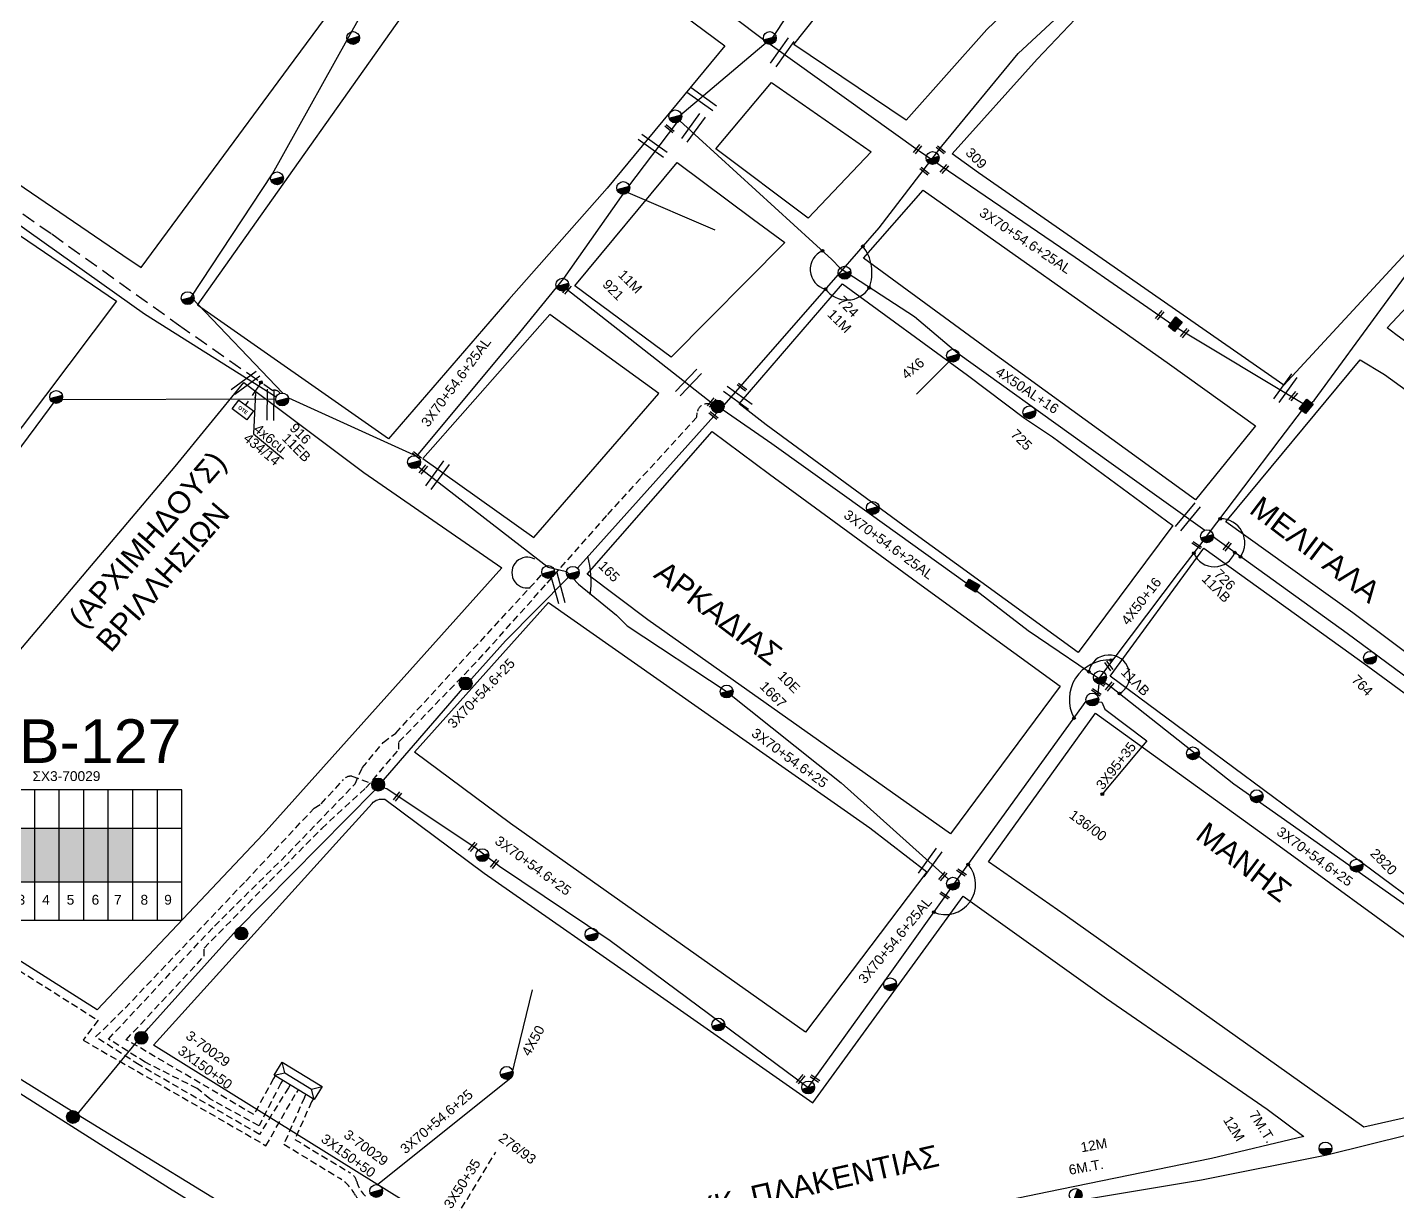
# Model space of a CAD drawing. Header units: millimetres. Extents: x 408 to 3042, y 742 to 1820.
# Drawn here: x 605.7 to 856.9, y 1363.6 to 1577 of the extents above; entities that cross this region are included whole.
import ezdxf
from ezdxf.enums import TextEntityAlignment as Align

# ---------------------------------------------------------------- set-up
doc = ezdxf.new("R2010")
doc.units = ezdxf.units.MM
doc.linetypes.add('DASHED', pattern=[19.05, 12.7, -6.35])
for name, color, linetype in [('Pillar OTE', 7, 'Continuous'), ('Άγνωστα', 7, 'Continuous'), ('Ασφαλειοκιβώτια Χ.Τ 9 αναχωρήσεων', 7, 'Continuous'), ('Επιγραφές - Σχήματα', 7, 'Continuous'), ('Καλώδια ΧΤ   3x150+50CU', 7, 'DASHED'), ('Μηχανική τομή', 7, 'Continuous'), ('Στύλος Ξύλινος', 7, 'Continuous'), ('Στύλος Ξύλινος @ 1', 7, 'Continuous'), ('Στύλος ΦΜ', 7, 'Continuous'), ('Στύλος ΦΜ @ 1', 7, 'Continuous'), ('Συνδέσεις', 7, 'Continuous'), ('Συνεστραμμένα ΧΤ   3x70+54.6+25 AL', 7, 'SYN_LINE'), ('Τομή', 7, 'Continuous'), ('Υποσταθμός πόλεως', 7, 'Continuous'), ('Υπόβαθρο ΔΕΗ', 7, 'Continuous'), ('Υπόγεια καλώδια Παροχών ΧΤ   4x50AL', 7, 'DASHED'), ('Υπόγεια καλώδια Παροχών ΧΤ   4x6', 7, 'DASHED')]:
    doc.layers.add(name, color=color, linetype=linetype)
doc.styles.add('arial', font='arial.ttf')
doc.styles.get("Standard").update_dxf_attribs({"font": 'arial.ttf'})
doc.linetypes.add('SYN_LINE', pattern='A,0.5,-0.0001,["/\\/\\/\\/",Standard,S=0.1,R=0,X=0,Y=-0.05],-0.25', length=0.7501)
doc.dimstyles.new('ISO-25', dxfattribs={"dimtxt": 2.5, "dimasz": 2.5, "dimexe": 1.25, "dimexo": 0.625, "dimtad": 1, "dimtxsty": 'Standard', "dimcen": 2.5, "dimadec": 0, "dimazin": 0, "dimtfac": 1, "dimtmove": 0, "dimatfit": 3, "dimfxl": 1, "dimarcsym": 0})

# ---------------------------------------------------------------- blocks, each defined once
blk = doc.blocks.new('ΜΗΧΑΝΙΚΗ ΤΟΜΗ')
at = {"layer": 'Μηχανική τομή', "ltscale": 40}
for p, q in [((-1.89, 0.78), (1.89, 0.78)), ((1.89, 0), (-1.89, 0))]:
    blk.add_line(p, q, dxfattribs=at)
blk = doc.blocks.new('ΤΟΜΗ')
at = {"layer": 'Τομή', "ltscale": 40}
for p, q in [((-5.68, 0), (5.68, 0)), ((5.68, -2.33), (-5.68, -2.33))]:
    blk.add_line(p, q, dxfattribs=at)
blk = doc.blocks.new('ΥΠΑΡΧΩΝ ΤΣΙΜΕΝΤΕΝΙΟΣ ΣΤΥΛΟΣ')
at = {"layer": 'Στύλος ΦΜ'}
blk.add_hatch(color=7, dxfattribs=at).paths.add_polyline_path([(-1.29, -2.28, 0.574793), (2.62, 0, 0.268822), (1.3, 2.27)])
at = {"layer": 'Στύλος ΦΜ', "color": 7}
blk.add_line((-1.29, -2.28), (1.3, 2.27), dxfattribs=at)
blk.add_circle((0, 0), 2.62, dxfattribs=at)
at = {"layer": 'Στύλος ΦΜ', "flags": 4}
for tag, p in [('ΑΡΙΘΜΟΣ', (-4.68, 8.05)), ('ΤΥΠΟΣ', (-4.91, 3.03))]:
    blk.add_attdef(tag, p, '', height=4, dxfattribs=at)
blk = doc.blocks.new('ΥΠΑΡΧΩΝ ΞΥΛΙΝΟΣ ΣΤΥΛΟΣ')
at = {"layer": 'Στύλος Ξύλινος'}
h = blk.add_hatch(color=7, dxfattribs=at)
h.paths.add_polyline_path([(-2.62, 0, 0.270008), (-1.29, -2.28), (1.3, 2.27, 0.576266)])
h.paths.add_polyline_path([(-1.29, -2.28, 0.574793), (2.62, 0, 0.268822), (1.3, 2.27)])
at = {"layer": 'Στύλος Ξύλινος', "color": 7}
blk.add_line((-1.29, -2.28), (1.3, 2.27), dxfattribs=at)
blk.add_circle((0, 0), 2.62, dxfattribs=at)
at = {"layer": 'Στύλος Ξύλινος', "flags": 4}
for tag, p in [('ΑΡΙΘΜΟΣ', (-4.91, 8.6)), ('ΤΥΠΟΣ', (-4.85, 3.39))]:
    blk.add_attdef(tag, p, '', height=4, dxfattribs=at)
blk = doc.blocks.new('ΥΠΟΣΤΑΘΜΟΣ ΠΟΛΕΩΣ 6 ΑΝΑΧΩΡΗΣΕΩΝ')
at = {"layer": 'Υποσταθμός πόλεως', "linetype": 'Continuous', "ltscale": 40}
for p, q in [((-8.18, -2.82), (-8.18, -4)), ((-5.01, -2.82), (-5.01, -4)), ((-1.74, -2.82), (-1.74, -4)), ((1.65, -2.82), (1.65, -4)), ((5.07, -2.82), (5.07, -4)), ((8.16, -2.82), (8.16, -4))]:
    blk.add_line(p, q, dxfattribs=at)
blk.add_lwpolyline([(-8.57, 2.82), (8.57, 2.82), (8.57, -2.82), (-8.57, -2.82)], close=True, dxfattribs=at)
for points in [[(-5.75, 0), (-8.57, 2.82)], [(5.75, 0), (8.57, 2.82)], [(-8.57, -2.82), (-5.75, 0)], [(-5.75, 0), (5.75, 0)], [(8.57, -2.82), (5.75, 0)]]:
    blk.add_lwpolyline(points, dxfattribs=at)
at = {"layer": 'Υποσταθμός πόλεως', "linetype": 'SYN_LINE', "ltscale": 40, "flags": 1}
for tag, p in [('ΜΕΤΑΣΧΗΜΑΤΙΣΜΟΣ', (9.64, 1.91)), ('ΙΣΧΥΣ', (9.62, -0.89)), ('ΑΡΙΘΜΟΣ', (9.74, -3.61))]:
    blk.add_attdef(tag, p, '', height=1.8, dxfattribs=at)
blk = doc.blocks.new('ΑΣΦΑΛΕΙΟΚΙΒΩΤΙΟ ΥΠΟΣΤΑΘΜΟΥ 9 ΑΝΑΧΩΡΗΣΕΩΝ')
at = {"layer": 'Ασφαλειοκιβώτια Χ.Τ 9 αναχωρήσεων', "ltscale": 40}
for p, q in [((-23.8, 40.36), (24.02, 40.36)), ((-9.72, 40.36), (-9.72, -40.64)), ((9.94, 40.36), (9.94, -40.64)), ((-23.8, 31.36), (24.02, 31.36)), ((-23.8, 22.36), (24.02, 22.36)), ((-23.8, 13.36), (24.02, 13.36)), ((-23.8, 4.36), (24.02, 4.36)), ((-23.8, -4.64), (24.02, -4.64)), ((-23.8, -13.64), (24.02, -13.64)), ((-23.8, -22.64), (24.02, -22.64)), ((-23.8, -31.64), (24.02, -31.64))]:
    blk.add_line(p, q, dxfattribs=at)
at = {"layer": 'Ασφαλειοκιβώτια Χ.Τ 9 αναχωρήσεων'}
blk.add_lwpolyline([(-23.8, -40.64), (24.02, -40.64), (24.02, 40.36), (-23.8, 40.36)], close=True, dxfattribs=at)
for s, p in [('1', (-18.12, 37.3)), ('2', (-18.12, 28.73)), ('3', (-18.12, 19.66)), ('4', (-18.12, 10.64)), ('5', (-18.12, 1.63)), ('6', (-18.12, -7.51)), ('7', (-18.12, -15.75)), ('8', (-18.12, -25.44)), ('9', (-18.12, -34.13))]:
    blk.add_text(s, height=3.6, rotation=270, dxfattribs=at).set_placement(p)
at = {"layer": 'Ασφαλειοκιβώτια Χ.Τ 9 αναχωρήσεων', "ltscale": 40}
for tag, height, p in [('ΟΝΟΜΑ', 5, (-0.16, 44.31)), ('ΚΕΙΜΕΝΟ 1', 2, (17.06, 35.59)), ('ΚΕΙΜΕΝΟ 2', 2, (17.06, 26.88)), ('ΚΕΙΜΕΝΟ 3', 2, (17.06, 17.69)), ('ΚΕΙΜΕΝΟ 4', 2, (17.06, 8.71)), ('ΚΕΙΜΕΝΟ 5', 2, (17.06, -0.13)), ('ΚΕΙΜΕΝΟ 6', 2, (17.06, -9.05)), ('ΚΕΙΜΕΝΟ 7', 2, (17.06, -18.13)), ('ΚΕΙΜΕΝΟ 8', 2, (17.06, -26.85)), ('ΚΕΙΜΕΝΟ 9', 2, (17.06, -35.99)), ('ΣΧ', 2, (-0.1, -42.64))]:
    blk.add_attdef(tag, text='', height=height, dxfattribs=at).set_placement(p, align=Align.MIDDLE_CENTER)
blk = doc.blocks.new('_ΣΥΝΔΕΣΗ')
at = {"layer": 'Συνδέσεις', "linetype": 'SYN_LINE', "ltscale": 40}
blk.add_hatch(color=256, dxfattribs=at).paths.add_polyline_path([(0.5, -0.01, 1), (-0.5, -0.01, 1)])
at = {"layer": 'Συνδέσεις'}
blk.add_circle((0, -0.01), 0.5, dxfattribs=at)
blk = doc.blocks.new('PILLAR ΟΤΕ')
at = {"layer": 'Pillar OTE', "ltscale": 40}
blk.add_lwpolyline([(-3.31, 2.02), (3.39, 2.02), (3.39, -1.99), (-3.31, -1.99)], close=True, dxfattribs=at)
at = {"layer": 'Pillar OTE', "insert": (-1.81, 0.71), "char_height": 1.3575, "width": 109.961, "attachment_point": 1}
blk.add_mtext('{\\fArial|b1|i0|c161|p34;OTE}', dxfattribs=at)
blk = doc.blocks.new('TSONTA XT1')
at = {"ltscale": 40}
h = blk.add_hatch(color=256, dxfattribs=at)
h.dxf.hatch_style = 1
h.paths.add_polyline_path([(595.96, 2487.66), (597.07, 2488.77), (595.96, 2489.87), (594.85, 2488.77)])
blk.add_lwpolyline([(594.85, 2488.77), (595.96, 2489.87), (597.07, 2488.77), (595.96, 2487.66)], close=True, dxfattribs=at)

msp = doc.modelspace()

# ---------------------------------------------------------------- hatches: boundary and pattern name
at = {"layer": 'Άγνωστα'}
h = msp.add_hatch(color=256, dxfattribs=at)
h.dxf.hatch_style = 1
h.paths.add_polyline_path([(814.85, 1522.18), (815.99, 1521.27), (817.39, 1523), (816.23, 1523.92)])
h = msp.add_hatch(color=256, dxfattribs=at)
h.dxf.hatch_style = 1
h.paths.add_polyline_path([(838.86, 1507.11), (840, 1506.21), (841.39, 1507.93), (840.24, 1508.85)])
h = msp.add_hatch(color=256, dxfattribs=at)
h.dxf.hatch_style = 1
h.paths.add_polyline_path([(778.35, 1475.89), (777.6, 1474.63), (779.5, 1473.49), (780.26, 1474.76)])
at = {"layer": 'Ασφαλειοκιβώτια Χ.Τ 9 αναχωρήσεων', "ltscale": 40}
for color, points in [(27, [(606.98, 1430.25), (602.48, 1430.25), (602.48, 1420.42), (606.98, 1420.42)]), (1, [(611.48, 1430.25), (606.98, 1430.25), (606.98, 1420.42), (611.48, 1420.42)]), (133, [(611.48, 1420.42), (615.98, 1420.42), (615.98, 1430.25), (611.48, 1430.25)]), (62, [(620.48, 1430.25), (615.98, 1430.25), (615.98, 1420.42), (620.48, 1420.42)]), (2, [(624.98, 1430.25), (620.48, 1430.25), (620.48, 1420.42), (624.98, 1420.42)])]:
    msp.add_hatch(color=color, dxfattribs=at).paths.add_polyline_path(points)

# ---------------------------------------------------------------- linework, layer by layer
at = {"layer": 'Άγνωστα', "color": 30, "linetype": 'DASHED', "ltscale": 0.2}
msp.add_lwpolyline([(541.4, 1601.77), (538.95, 1599.42), (536.56, 1601.33), (530.02, 1593.22), (534.76, 1590.11), (558.54, 1574.21), (586.08, 1555.91), (610.12, 1539.14), (633.35, 1522.5), (650.65, 1510.43, -0.349874), (652.01, 1509.93)], format="xyb", dxfattribs=at)
at = {"layer": 'Άγνωστα', "color": 62}
msp.add_lwpolyline([(725.27, 1559.84), (753.13, 1534.48), (754.66, 1532.88), (768.3, 1524.01), (776.24, 1517.3), (799.42, 1500.67), (821.56, 1484.86)], dxfattribs=at)
at = {"layer": 'Άγνωστα'}
for points in [[(815.99, 1521.27), (814.85, 1522.18), (816.23, 1523.92), (817.39, 1523), (815.99, 1521.27)], [(840, 1506.21), (838.86, 1507.11), (840.24, 1508.85), (841.39, 1507.93), (840, 1506.21)], [(777.6, 1474.63), (778.35, 1475.89), (780.26, 1474.76), (779.5, 1473.49), (777.6, 1474.63)]]:
    msp.add_lwpolyline(points, dxfattribs=at)
at = {"layer": 'Άγνωστα', "color": 27}
msp.add_lwpolyline([(589.57, 1456.27), (593.41, 1485.25), (610.91, 1508.83), (651.19, 1508.94)], dxfattribs=at)
at = {"layer": 'Άγνωστα', "color": 62, "linetype": 'DASHED', "ltscale": 0.1}
msp.add_lwpolyline([(650.77, 1384.34), (647.17, 1377.75), (623.77, 1391.48), (638.04, 1406.77), (638.04, 1408.24), (659.63, 1430.21), (667.73, 1437.61), (673.78, 1444.69), (673.78, 1446.05), (688.38, 1461.1), (700.95, 1475.16), (712.1, 1487.75), (728.42, 1505.62), (728.47, 1506.37, -0.539479), (731.03, 1507.81, -4.105212)], format="xyb", dxfattribs=at)
at = {"layer": 'Άγνωστα', "color": 1}
msp.add_lwpolyline([(706.5, 1477.87), (732.04, 1506.36)], dxfattribs=at)
at = {"layer": 'Άγνωστα', "color": 154}
for points in [[(801.94, 1454.39), (802.31, 1457.87), (816.73, 1477), (821.21, 1482.81), (822.05, 1483.92)], [(942.67, 1394.07), (929.4, 1405.89), (889.65, 1434.86), (847.66, 1465.94), (823.1, 1483.57)], [(802, 1453.38), (802.68, 1453.32), (803.2, 1452.03), (810.88, 1446.22), (802.73, 1436.49)]]:
    msp.add_lwpolyline(points, dxfattribs=at)
at = {"layer": 'Άγνωστα', "color": 1, "linetype": 'DASHED', "ltscale": 0.1}
msp.add_lwpolyline([(652.12, 1383.52), (648.12, 1375.72), (639.11, 1380.62), (636.8, 1382.54), (627.26, 1387.34), (620.52, 1391.6), (639.95, 1412.31), (653.45, 1425.62), (665.72, 1438.35), (667.06, 1441.29), (670.87, 1445.96), (673.21, 1447.67), (699.88, 1476.6)], dxfattribs=at)
at = {"layer": 'Άγνωστα', "color": 151, "linetype": 'DASHED', "ltscale": 0.1}
msp.add_lwpolyline([(653.52, 1382.67), (648.19, 1374.11), (626.14, 1386.86), (618.16, 1391.98), (623.58, 1397.28), (645.68, 1420.55), (658.24, 1433.92), (659.54, 1434.73), (663.6, 1439.16, -0.231255), (665.16, 1439.77), (670.94, 1437.63)], format="xyb", dxfattribs=at)
at = {"layer": 'Άγνωστα', "color": 27, "linetype": 'DASHED', "ltscale": 0.1}
msp.add_lwpolyline([(571.97, 1430.27), (568.78, 1426.49), (599.26, 1407.24), (618.61, 1395.03), (615.85, 1391.39), (649.39, 1372.05), (654.97, 1381.79)], dxfattribs=at)
at = {"layer": 'Άγνωστα', "color": 133}
for points in [[(678.33, 1337.4), (651.04, 1355.52), (614.14, 1378.13), (590.51, 1392.8), (556.5, 1413.61)], [(614.78, 1377.74), (626.35, 1391.8)]]:
    msp.add_lwpolyline(points, dxfattribs=at)
at = {"layer": 'Άγνωστα', "color": 2, "linetype": 'DASHED', "ltscale": 0.1}
msp.add_lwpolyline([(656.43, 1380.9), (652.68, 1372.33), (662.85, 1366.11, -0.137311), (665.78, 1362.97, 0.173129), (668.78, 1360.17, 0.137798), (672.06, 1359.72, -0.227416), (674.57, 1358.93), (682.74, 1353.85), (683.31, 1354.77), (707.94, 1339.77), (712.9, 1340.87, 0.897074), (712.57, 1343.91, 0.190303), (711.22, 1343.38, -0.310967), (709.98, 1343.19, 0.493124)], format="xyb", dxfattribs=at)
at = {"layer": 'Άγνωστα', "color": 133, "linetype": 'DASHED', "ltscale": 0.1}
msp.add_lwpolyline([(657.75, 1380.1), (654.69, 1373.2), (664.84, 1367.09, -0.192229), (666.04, 1365.51, 0.214045), (669.25, 1361.63, 0.203734), (673.4, 1361.4), (682.29, 1355.71), (691.54, 1370.89)], format="xyb", dxfattribs=at)
at = {"layer": 'Επιγραφές - Σχήματα', "linetype": 'Continuous', "ltscale": 20}
for centre, radius, start, end in [((752.91, 1532.64), 3.72, 113.1876, 255.5196), ((752.67, 1532.05), 7.84, 339.1742, 38.8397), ((755.92, 1531.92), 4.88, 216.2688, 326.8756), ((824.43, 1482.51), 4.45, 325.4881, 91.0443), ((823.26, 1482.23), 4.07, 203.1909, 338.5296), ((803.89, 1453.83), 7.2, 86.3126, 208.3963), ((803.98, 1458.18), 3.8, 300.4763, 168.6391), ((774.01, 1419.93), 5.51, 246.602, 41.6362)]:
    msp.add_arc(centre, radius, start, end, dxfattribs=at)
at = {"layer": 'Επιγραφές - Σχήματα'}
for centre, radius, start, end in [((697.3, 1477.08), 2.82, 60.244, 281.3235), ((691.21, 1475.53), 17.8, 352.0078, 14.8634)]:
    msp.add_arc(centre, radius, start, end, dxfattribs=at)
at = {"layer": 'Καλώδια ΧΤ   3x150+50CU', "color": 85, "linetype": 'Continuous', "ltscale": 0.2}
msp.add_lwpolyline([(584.74, 1654.55), (565.28, 1633.42), (546.48, 1612.86), (536.42, 1602.22), (527.77, 1593.2), (548.62, 1578.95), (584.31, 1554.89), (627.13, 1524.53), (651.28, 1509.28)], dxfattribs=at)
at = {"layer": 'Συνεστραμμένα ΧΤ   3x70+54.6+25 AL', "color": 62, "linetype": 'SYN_LINE', "ltscale": 20}
msp.add_lwpolyline([(733.37, 1507.72), (754.34, 1531.72), (761.8, 1540.25), (773.33, 1555.2), (787.33, 1572.19), (804.02, 1587.7), (828.26, 1611.3), (844.03, 1626.17)], dxfattribs=at)
at = {"layer": 'Συνεστραμμένα ΧΤ   3x70+54.6+25 AL', "color": 6, "ltscale": 20}
msp.add_lwpolyline([(740.64, 1574.73), (707.22, 1599.91), (689.81, 1613.68)], dxfattribs=at)
at = {"layer": 'Συνεστραμμένα ΧΤ   3x70+54.6+25 AL', "color": 6, "linetype": 'SYN_LINE', "ltscale": 20}
msp.add_lwpolyline([(760.17, 1602.24), (742.28, 1575.17), (725.25, 1560.78)], dxfattribs=at)
at = {"layer": 'Συνεστραμμένα ΧΤ   3x70+54.6+25 AL', "color": 30, "linetype": 'SYN_LINE', "ltscale": 20}
msp.add_lwpolyline([(652.51, 1509.98), (635.7, 1527.56), (650.59, 1550.18), (666.65, 1578.97), (676.11, 1599.03)], dxfattribs=at)
at = {"layer": 'Συνεστραμμένα ΧΤ   3x70+54.6+25 AL', "color": 154, "ltscale": 20}
for points in [[(841.59, 1508.62), (867.39, 1543.82), (872.31, 1548.69), (892.44, 1570.88), (897.96, 1576.03)], [(748.81, 1382.72), (762.9, 1402.3), (776.19, 1420.91), (799.77, 1453.51)]]:
    msp.add_lwpolyline(points, dxfattribs=at)
at = {"layer": 'Συνεστραμμένα ΧΤ   3x70+54.6+25 AL', "color": 62, "ltscale": 20}
msp.add_lwpolyline([(839.55, 1507.98), (816.47, 1521.86), (797.79, 1534.84), (768.95, 1554.41), (741.87, 1573.87)], dxfattribs=at)
at = {"layer": 'Συνεστραμμένα ΧΤ   3x70+54.6+25 AL', "color": 173, "linetype": 'SYN_LINE', "ltscale": 20}
for points in [[(653.5, 1509.11), (677.03, 1498.39), (695.95, 1521.1), (703.99, 1530.99), (715.74, 1547.63), (724.71, 1559.53)], [(715.73, 1546.74), (731.68, 1539.91)], [(704.57, 1529.01), (704.57, 1529.01), (731.2, 1508.14)]]:
    msp.add_lwpolyline(points, dxfattribs=at)
at = {"layer": 'Συνεστραμμένα ΧΤ   3x70+54.6+25 AL', "linetype": 'SYN_LINE', "ltscale": 10}
msp.add_lwpolyline([(774.75, 1515.84), (768.67, 1509.76)], dxfattribs=at)
at = {"layer": 'Συνεστραμμένα ΧΤ   3x70+54.6+25 AL', "color": 154, "linetype": 'SYN_LINE', "ltscale": 20}
msp.add_lwpolyline([(822.05, 1483.92), (835.35, 1501.53), (839.42, 1506.91), (841.59, 1508.62)], dxfattribs=at)
at = {"layer": 'Συνεστραμμένα ΧΤ   3x70+54.6+25 AL', "color": 1, "ltscale": 20}
msp.add_lwpolyline([(733.21, 1506.9), (742.17, 1500.74), (759.98, 1487.96), (777.98, 1475.05), (789.13, 1466.44), (804.11, 1456.32), (826.84, 1438.36), (845.84, 1424.97), (860.83, 1414.4), (887.91, 1394.73), (898.77, 1386.19), (901.24, 1384.42)], dxfattribs=at)
at = {"layer": 'Συνεστραμμένα ΧΤ   3x70+54.6+25 AL', "color": 1, "linetype": 'SYN_LINE', "ltscale": 20}
msp.add_lwpolyline([(677.38, 1496.48), (701.12, 1478.05), (701.12, 1478.05), (704.51, 1477.29), (706.67, 1474.95), (713.65, 1469.29), (715.63, 1467.34), (733.75, 1455.37), (754.87, 1438.55), (774.52, 1420.92)], dxfattribs=at)
at = {"layer": 'Συνεστραμμένα ΧΤ   3x70+54.6+25 AL', "color": 133, "linetype": 'SYN_LINE', "ltscale": 20}
for points in [[(626.35, 1391.8), (627.83, 1393.6), (644.01, 1411.54), (669.36, 1437.22), (685.51, 1455.86), (693.31, 1464.58), (704.83, 1476.2)], [(694.36, 1384.55), (698.26, 1400.59)], [(669.86, 1364.91), (694.36, 1384.55)]]:
    msp.add_lwpolyline(points, dxfattribs=at)
at = {"layer": 'Συνεστραμμένα ΧΤ   3x70+54.6+25 AL', "color": 151, "linetype": 'SYN_LINE', "ltscale": 20}
msp.add_lwpolyline([(670.94, 1437.63), (670.97, 1437.61), (671.57, 1437.5), (687.94, 1426.59), (692.22, 1423.27), (712.49, 1409.65), (748.81, 1382.72), (748.81, 1382.72)], dxfattribs=at)
at = {"layer": 'Συνεστραμμένα ΧΤ   3x70+54.6+25 AL', "color": 2, "linetype": 'SYN_LINE', "ltscale": 20}
msp.add_lwpolyline([(680.32, 1336.32), (681.04, 1336.6), (709.62, 1343.04), (741.9, 1349.81), (766.49, 1355.28), (797.47, 1361.89), (820.91, 1365.79), (843.88, 1370.39), (873.95, 1377.84), (902.34, 1384.09), (942.25, 1392.46)], dxfattribs=at)
at = {"layer": 'Υπόβαθρο ΔΕΗ'}
for points in [[(626.53, 1533.02), (638.92, 1549.81), (653.53, 1569.61), (670.38, 1592.43), (682.7, 1611.46), (643.58, 1641.76), (619.1, 1660.01), (608.56, 1668.61), (579.9, 1636.78), (558.29, 1613.38), (537.59, 1593.86), (585.75, 1560.75), (623.15, 1535.27), (626.51, 1532.99)], [(836.64, 1628.85), (803.63, 1597.71), (781.57, 1576.6), (766.78, 1559.99), (746.16, 1573.83), (792.74, 1632.45), (803, 1644.58)], [(803, 1644.58), (846.64, 1624.18), (884.18, 1588.24), (896.61, 1576.94), (836.05, 1511.43), (780.04, 1550.31), (775.18, 1553.8), (790.8, 1571.15), (797.76, 1578.53), (817.88, 1597.61), (839.13, 1617.76), (846.14, 1624.41)], [(692.34, 1604.24), (733.55, 1573.6), (711.94, 1547.52), (693.95, 1527.13), (671.88, 1501.58), (636.82, 1526.06), (681.16, 1588.68), (692.23, 1604.31), (692.34, 1604.24)], [(595.92, 1492.27), (530.63, 1539.95), (503.99, 1559.95), (529.53, 1590.06), (583.64, 1552.82), (621.97, 1526.8), (595.92, 1492.27)], [(731.9, 1554.72), (742.1, 1566.88), (760.37, 1554.17), (748.81, 1542.02), (731.9, 1554.72)], [(706, 1529.65), (724.79, 1552.21), (738.8, 1541.81), (744.51, 1537.58), (723.71, 1516.53), (706, 1529.65)], [(758.93, 1534.71), (769.92, 1547.19), (815.04, 1515.25), (830.81, 1503.97), (819.84, 1490.42), (781.81, 1517.96), (758.93, 1534.71)], [(755.08, 1530), (778.02, 1513.25), (788.46, 1505.36), (793.6, 1501.98), (815.7, 1485.72), (798.33, 1462.42), (767.1, 1485.12), (741.1, 1504.17), (736.14, 1508), (755.08, 1530)], [(678.13, 1497.96), (698.52, 1483.54), (721.45, 1509.9), (701.44, 1524.38), (678.13, 1497.96)], [(618.44, 1396.94), (579.74, 1421.44), (572.51, 1425.61), (596.66, 1453.95), (632.76, 1496.54), (645.32, 1511.91), (667.36, 1495.45), (692.62, 1477.98), (648.9, 1429.16), (618.44, 1396.94)], [(647.08, 1502.48), (652.58, 1497.93)], [(731.23, 1502.93), (741.74, 1495.1), (768.85, 1475.27), (795, 1456.25), (774.9, 1429.18), (719.42, 1468.45), (708.27, 1476.81), (731.23, 1502.93)], [(821.35, 1481.57), (851.4, 1459.91), (877.81, 1440.58), (914.13, 1413.65), (928.2, 1403.86), (938.98, 1395.23), (902.09, 1386.35), (864.93, 1413.1), (821.39, 1445.36), (804.19, 1458.07), (821.35, 1481.57)], [(676.63, 1444.15), (701.17, 1471.6), (732.74, 1449.5), (760.11, 1430.33), (770.57, 1422.24), (748.3, 1392.87), (694.25, 1431.09), (676.63, 1444.15)], [(801.48, 1451.32), (834.5, 1427.51), (880.61, 1393.89), (893.11, 1385.05), (850.67, 1375.46), (795.91, 1414.28), (781.85, 1424.09), (801.48, 1451.32)], [(558.51, 1365.4), (610.25, 1333.66), (621.32, 1326.58), (653.81, 1333.48), (673.1, 1338.53), (631.73, 1364.21), (593.99, 1388.09), (549.47, 1416.09), (522, 1434.17), (516.35, 1437.74), (490.32, 1404.22), (508.97, 1389.86), (502.36, 1380.1), (475.95, 1399.5), (453.59, 1417.66), (453.59, 1417.66)]]:
    msp.add_lwpolyline(points, dxfattribs=at)
for points in [[(854.99, 1521.96), (901.88, 1571.97), (927.94, 1547.34), (946.07, 1530.1), (916.53, 1499.1), (913.05, 1499.34, -0.075903), (882.34, 1506.19, -0.076173), (854.99, 1521.96, -6.840138)], [(850.03, 1516.1), (854.47, 1513.41), (862.4, 1507.67), (867.23, 1504.66, 0.100892), (897.14, 1493.52, 0.071342), (923.18, 1490.42), (976.9, 1442.41), (1011.28, 1411.58), (1011.53, 1409.89), (986.83, 1405.14), (947.95, 1396.91), (892.55, 1436.88), (848.7, 1469.7), (825.39, 1486.39), (850.03, 1516.1)], [(671.18, 1435.54), (689.41, 1422.02), (721.1, 1399.87), (749.65, 1379.91), (777.21, 1417.78), (803.51, 1399.01), (832.94, 1378.73), (839.71, 1373.71), (822.79, 1369.7), (792.6, 1363.55), (759.03, 1356.55), (716.83, 1347.18), (703.2, 1344.16), (628.8, 1390.45), (663.35, 1428.71), (668.84, 1434.77, -0.263527), (671.18, 1435.54, 0.098164)]]:
    msp.add_lwpolyline(points, format="xyb", dxfattribs=at)
at = {"layer": 'Υπόγεια καλώδια Παροχών ΧΤ   4x6', "color": 30, "linetype": 'DASHED', "ltscale": 0.2}
msp.add_lwpolyline([(648.27, 1511.64), (645.6, 1507.72)], dxfattribs=at)

# ---------------------------------------------------------------- block references
at = {"layer": 'Pillar OTE', "xscale": 0.5, "yscale": 0.5, "zscale": 0.5, "rotation": 323.4631182965767}
msp.add_blockref('PILLAR ΟΤΕ', (645.12, 1506.9), dxfattribs=at)
at = {"layer": 'Ασφαλειοκιβώτια Χ.Τ 9 αναχωρήσεων', "xscale": 0.5, "yscale": 0.5, "zscale": 0.5, "rotation": 90}
msp.add_blockref('ΑΣΦΑΛΕΙΟΚΙΒΩΤΙΟ ΥΠΟΣΤΑΘΜΟΥ 9 ΑΝΑΧΩΡΗΣΕΩΝ', (613.67, 1425.28), dxfattribs=at)
at = {"layer": 'Μηχανική τομή'}
for p, xscale, yscale, zscale, rotation in [((723.27, 1558.28), 0.4999999999999998, 0.4999999999999998, 0.4999999999999998, 321.6979791366523), ((769, 1554.56), 0.4999999999999999, 0.4999999999999999, 0.4999999999999999, 50.53033327265273), ((773, 1554.42), 0.4999999999999998, 0.4999999999999998, 0.4999999999999998, 321.6979791366523), ((770.02, 1550.5), 0.4999999999999998, 0.4999999999999998, 0.4999999999999998, 321.6979791366523), ((773.91, 1550.92), 0.4999999999999999, 0.4999999999999999, 0.4999999999999999, 50.53033327265273), ((704.73, 1528.82), 0.4999999999999999, 0.4999999999999999, 0.4999999999999999, 50.53033327265273), ((813.39, 1524.13), 0.4999999999999999, 0.4999999999999999, 0.4999999999999999, 50.53033327265273), ((817.98, 1520.83), 0.4999999999999999, 0.4999999999999999, 0.4999999999999999, 50.53033327265273), ((736.55, 1510.93), 0.4999999999999998, 0.4999999999999998, 0.4999999999999998, 321.6979791366523), ((837.93, 1509.26), 0.4999999999999999, 0.4999999999999999, 0.4999999999999999, 50.53033327265273), ((731.28, 1508.11), 0.4999999999999999, 0.4999999999999999, 0.4999999999999999, 50.53033327265273), ((731.32, 1505.74), 0.4999999999999998, 0.4999999999999998, 0.4999999999999998, 321.6979791366523), ((676.94, 1498.4), 0.4999999999999998, 0.4999999999999998, 0.4999999999999998, 321.6979791366523), ((678.4, 1495.83), 0.4999999999999999, 0.4999999999999999, 0.4999999999999999, 50.53033327265273), ((819.95, 1481.94), 0.4999999999999999, 0.4999999999999999, 0.4999999999999999, 326.225709557726), ((825.78, 1481.75), 0.4999999999999999, 0.4999999999999999, 0.4999999999999999, 50.53033327265273), ((803.77, 1459.85), 0.5, 0.5, 0.5, 305.900082774475), ((802.27, 1456.76), 0.4999999999999999, 0.4999999999999999, 0.4999999999999999, 326.225709557726), ((801.54, 1454.98), 0.4999999999999999, 0.4999999999999999, 0.4999999999999999, 326.225709557726), ((804.23, 1456.06), 0.4999999999999999, 0.4999999999999999, 0.4999999999999999, 50.53033327265273), ((673.66, 1435.94), 0.4999999999999999, 0.4999999999999999, 0.4999999999999999, 50.53033327265273), ((687.46, 1426.69), 0.4999999999999999, 0.4999999999999999, 0.4999999999999999, 50.53033327265273), ((691.44, 1423.58), 0.4999999999999999, 0.4999999999999999, 0.4999999999999999, 50.53033327265273), ((773.64, 1421.29), 0.4999999999999999, 0.4999999999999999, 0.4999999999999999, 50.53033327265273), ((776.82, 1421.95), 0.4999999999999999, 0.4999999999999999, 0.4999999999999999, 326.225709557726), ((773.71, 1417.73), 0.4999999999999999, 0.4999999999999999, 0.4999999999999999, 326.225709557726), ((747.58, 1384.1), 0.4999999999999999, 0.4999999999999999, 0.4999999999999999, 50.53033327265273), ((749.94, 1384.17), 0.4999999999999999, 0.4999999999999999, 0.4999999999999999, 326.225709557726)]:
    msp.add_blockref('ΜΗΧΑΝΙΚΗ ΤΟΜΗ', p, dxfattribs=dict(at, xscale=xscale, yscale=yscale, zscale=zscale, rotation=rotation))
at = {"layer": 'Στύλος Ξύλινος @ 1', "ltscale": 40, "xscale": 0.4499999999998182, "yscale": 0.4499999999998182, "zscale": 0.4499999999998182, "rotation": 328.3663296029525}
for p in [(732.21, 1507.52), (686.01, 1456.76), (669.97, 1438.23), (644.89, 1410.93), (626.53, 1391.82), (614.01, 1377.31)]:
    msp.add_blockref('ΥΠΑΡΧΩΝ ΞΥΛΙΝΟΣ ΣΤΥΛΟΣ', p, dxfattribs=at)
at = {"layer": 'Στύλος ΦΜ @ 1', "ltscale": 40, "xscale": 0.449999999999818, "yscale": 0.449999999999818, "zscale": 0.449999999999818, "rotation": 314.8423271884067}
for p in [(665.37, 1575.05), (741.77, 1575.04), (724.44, 1560.68), (651.42, 1549.34), (714.9, 1547.57), (635.05, 1527.38), (775.37, 1516.84), (610.93, 1509.27), (676.55, 1497.32), (760.67, 1488.92), (701.14, 1477.18), (800.91, 1453.82), (819.36, 1443.96), (831.03, 1436.09), (689.07, 1425.3), (775.35, 1420.08), (709.07, 1410.76), (763.85, 1401.61), (732.33, 1394.25), (693.53, 1385.39), (748.81, 1382.72), (669.61, 1363.75)]:
    msp.add_blockref('ΥΠΑΡΧΩΝ ΤΣΙΜΕΝΤΕΝΙΟΣ ΣΤΥΛΟΣ', p, dxfattribs=at)
at = {"layer": 'Στύλος ΦΜ @ 1', "ltscale": 40}
ref = msp.add_blockref('ΥΠΑΡΧΩΝ ΤΣΙΜΕΝΤΕΝΙΟΣ ΣΤΥΛΟΣ', (771.62, 1553.06), dxfattribs=dict(at, xscale=0.449999999999818, yscale=0.449999999999818, zscale=0.449999999999818, rotation=314.8423271884067))
ref.add_attrib('ΤΥΠΟΣ', '309', (777.52, 1553.87), dxfattribs={"layer": 'Στύλος ΦΜ', "height": 1.8, "rotation": 314.8423, "flags": 4})
ref = msp.add_blockref('ΥΠΑΡΧΩΝ ΤΣΙΜΕΝΤΕΝΙΟΣ ΣΤΥΛΟΣ', (755.48, 1532.03), dxfattribs=dict(at, xscale=0.449999999999818, yscale=0.449999999999818, zscale=0.449999999999818, rotation=314.8423271884067))
ref.add_attrib('ΤΥΠΟΣ', '724', (754.01, 1526.67), dxfattribs={"layer": 'Στύλος ΦΜ', "height": 1.8, "rotation": 314.8423, "flags": 4})
ref.add_attrib('ΑΡΙΘΜΟΣ', '11M', (752.19, 1524.26), dxfattribs={"layer": 'Στύλος ΦΜ', "height": 1.8, "rotation": 314.8423, "flags": 4})
ref = msp.add_blockref('ΥΠΑΡΧΩΝ ΤΣΙΜΕΝΤΕΝΙΟΣ ΣΤΥΛΟΣ', (703.74, 1529.84), dxfattribs=dict(at, xscale=0.449999999999818, yscale=0.449999999999818, zscale=0.449999999999818, rotation=314.8423271884067))
ref.add_attrib('ΤΥΠΟΣ', '11M', (713.83, 1531.51), dxfattribs={"layer": 'Στύλος ΦΜ', "height": 1.8, "rotation": 314.8423, "flags": 4})
ref.add_attrib('ΑΡΙΘΜΟΣ', '921', (710.95, 1529.75), dxfattribs={"layer": 'Στύλος ΦΜ', "height": 1.8, "rotation": 314.8423, "flags": 4})
ref = msp.add_blockref('ΥΠΑΡΧΩΝ ΤΣΙΜΕΝΤΕΝΙΟΣ ΣΤΥΛΟΣ', (652.36, 1508.81), dxfattribs=dict(at, xscale=0.449999999999818, yscale=0.449999999999818, zscale=0.449999999999818, rotation=314.8423271884067))
ref.add_attrib('ΤΥΠΟΣ', '916', (653.6, 1503.41), dxfattribs={"layer": 'Στύλος ΦΜ', "height": 1.8, "rotation": 314.8423, "flags": 4})
ref.add_attrib('ΑΡΙΘΜΟΣ', '11EB', (652.18, 1501.54), dxfattribs={"layer": 'Στύλος ΦΜ', "height": 1.8, "rotation": 314.8423, "flags": 4})
ref = msp.add_blockref('ΥΠΑΡΧΩΝ ΤΣΙΜΕΝΤΕΝΙΟΣ ΣΤΥΛΟΣ', (789.36, 1506.45), dxfattribs=dict(at, xscale=0.449999999999818, yscale=0.449999999999818, zscale=0.449999999999818, rotation=314.8423271884067))
ref.add_attrib('ΤΥΠΟΣ', '725', (785.82, 1502.28), dxfattribs={"layer": 'Στύλος ΦΜ', "height": 1.8, "rotation": 314.8423, "flags": 4})
ref = msp.add_blockref('ΥΠΑΡΧΩΝ ΤΣΙΜΕΝΤΕΝΙΟΣ ΣΤΥΛΟΣ', (821.93, 1483.74), dxfattribs=dict(at, xscale=0.449999999999818, yscale=0.449999999999818, zscale=0.449999999999818, rotation=314.8423271884067))
ref.add_attrib('ΤΥΠΟΣ', '726', (823.08, 1476.66), dxfattribs={"layer": 'Στύλος ΦΜ', "height": 1.8, "rotation": 314.8423, "flags": 4})
ref.add_attrib('ΑΡΙΘΜΟΣ', '11ΛΒ', (820.81, 1475.78), dxfattribs={"layer": 'Στύλος ΦΜ', "height": 1.8, "rotation": 314.8423, "flags": 4})
ref = msp.add_blockref('ΥΠΑΡΧΩΝ ΤΣΙΜΕΝΤΕΝΙΟΣ ΣΤΥΛΟΣ', (705.66, 1477.04), dxfattribs=dict(at, xscale=0.449999999999818, yscale=0.449999999999818, zscale=0.449999999999818, rotation=314.8423271884067))
ref.add_attrib('ΤΥΠΟΣ', '165', (710.2, 1478.16), dxfattribs={"layer": 'Στύλος ΦΜ', "height": 1.8, "rotation": 314.8423, "flags": 4})
ref = msp.add_blockref('ΥΠΑΡΧΩΝ ΤΣΙΜΕΝΤΕΝΙΟΣ ΣΤΥΛΟΣ', (851.83, 1461.45), dxfattribs=dict(at, xscale=0.449999999999818, yscale=0.449999999999818, zscale=0.449999999999818, rotation=314.8423271884067))
ref.add_attrib('ΤΥΠΟΣ', '764', (848.3, 1457.28), dxfattribs={"layer": 'Στύλος ΦΜ', "height": 1.8, "rotation": 314.8423, "flags": 4})
ref = msp.add_blockref('ΥΠΑΡΧΩΝ ΤΣΙΜΕΝΤΕΝΙΟΣ ΣΤΥΛΟΣ', (733.87, 1455.28), dxfattribs=dict(at, xscale=0.449999999999818, yscale=0.449999999999818, zscale=0.449999999999818, rotation=314.8423271884067))
ref.add_attrib('ΤΥΠΟΣ', '1667', (739.77, 1456.08), dxfattribs={"layer": 'Στύλος ΦΜ', "height": 1.8, "rotation": 314.8423, "flags": 4})
ref.add_attrib('ΑΡΙΘΜΟΣ', '10Ε', (743.08, 1457.98), dxfattribs={"layer": 'Στύλος ΦΜ', "height": 1.8, "rotation": 314.8423, "flags": 4})
ref = msp.add_blockref('ΥΠΑΡΧΩΝ ΤΣΙΜΕΝΤΕΝΙΟΣ ΣΤΥΛΟΣ', (802.3, 1457.87), dxfattribs=dict(at, xscale=0.449999999999818, yscale=0.449999999999818, zscale=0.449999999999818, rotation=314.8423271884067))
ref.add_attrib('ΤΥΠΟΣ', '11ΛΒ', (806, 1458.67), dxfattribs={"layer": 'Στύλος ΦΜ', "height": 1.8, "rotation": 314.8423, "flags": 4})
ref = msp.add_blockref('ΥΠΑΡΧΩΝ ΤΣΙΜΕΝΤΕΝΙΟΣ ΣΤΥΛΟΣ', (849.35, 1423.36), dxfattribs=dict(at, xscale=0.449999999999818, yscale=0.449999999999818, zscale=0.449999999999818, rotation=314.8423271884067))
ref.add_attrib('ΤΥΠΟΣ', '2820', (851.72, 1425.44), dxfattribs={"layer": 'Στύλος ΦΜ', "height": 1.8, "rotation": 314.8423, "flags": 4})
ref = msp.add_blockref('ΥΠΑΡΧΩΝ ΤΣΙΜΕΝΤΕΝΙΟΣ ΣΤΥΛΟΣ', (843.65, 1371.54), dxfattribs=dict(at, xscale=0.4499999999998179, yscale=0.4499999999998179, zscale=0.4499999999998179, rotation=302.315175777691))
ref.add_attrib('ΤΥΠΟΣ', '12M', (824.82, 1376.77), dxfattribs={"layer": 'Στύλος ΦΜ', "height": 1.8, "rotation": 302.3152, "flags": 4})
ref.add_attrib('ΑΡΙΘΜΟΣ', '7M.T.', (829.57, 1377.77), dxfattribs={"layer": 'Στύλος ΦΜ', "height": 1.8, "rotation": 302.3152, "flags": 4})
ref = msp.add_blockref('ΥΠΑΡΧΩΝ ΤΣΙΜΕΝΤΕΝΙΟΣ ΣΤΥΛΟΣ', (797.86, 1363), dxfattribs=dict(at, xscale=0.449999999999818, yscale=0.449999999999818, zscale=0.449999999999818, rotation=10.16960803652356))
ref.add_attrib('ΤΥΠΟΣ', '12M', (798.94, 1370.83), dxfattribs={"layer": 'Στύλος ΦΜ', "height": 1.8, "rotation": 10.1696, "flags": 4})
ref.add_attrib('ΑΡΙΘΜΟΣ', '6M.T.', (796.76, 1366.7), dxfattribs={"layer": 'Στύλος ΦΜ', "height": 1.8, "rotation": 10.1696, "flags": 4})
at = {"layer": 'Συνδέσεις', "xscale": 0.5, "yscale": 0.5, "zscale": 0.25}
for p in [(751.45, 1536.06), (758.85, 1536.88), (751.99, 1529.05), (760, 1529.27), (824.35, 1486.96), (819.53, 1480.63), (827.05, 1480.74), (828.1, 1479.99), (804.36, 1461.02), (800.26, 1458.93), (805.9, 1454.91), (797.55, 1450.44), (802.74, 1436.5), (778.13, 1423.6), (771.86, 1414.86)]:
    msp.add_blockref('_ΣΥΝΔΕΣΗ', p, dxfattribs=at)
at = {"layer": 'Συνδέσεις', "xscale": 0.3075184835441074, "yscale": 0.3075184835441074, "zscale": 0.3075184835441074, "rotation": 325.0897491916606}
msp.add_blockref('TSONTA XT1', (60.18, 989.18), dxfattribs=at)
at = {"layer": 'Τομή'}
for p, xscale, yscale, zscale, rotation in [((744.51, 1572.07), 0.4999999999999998, 0.4999999999999998, 0.4999999999999998, 234.3673108908051), ((729.67, 1564.3), 0.4999999999999999, 0.4999999999999999, 0.4999999999999999, 324.4104177119181), ((728.24, 1558.24), 0.4999999999999998, 0.4999999999999998, 0.4999999999999998, 234.3673108908051), ((720.63, 1555.76), 0.4999999999999999, 0.4999999999999999, 0.4999999999999999, 324.4104177119181), ((646, 1511.4), 0.4999999999999997, 0.4999999999999997, 0.4999999999999997, 216.2036627069162), ((727.28, 1511.5), 0.4999999999999998, 0.4999999999999998, 0.4999999999999998, 226.2852561983966), ((836.76, 1510.53), 0.4999999999999998, 0.4999999999999998, 0.4999999999999998, 234.3673108908051), ((650.8, 1507.82), 0.4999999999999998, 0.4999999999999998, 0.4999999999999998, 269.7528383115169), ((736.25, 1509.57), 0.4999999999999999, 0.4999999999999999, 0.4999999999999999, 324.4104177119181), ((681.3, 1494.59), 0.4999999999999998, 0.4999999999999998, 0.4999999999999998, 234.3673108908051), ((818.88, 1486.94), 0.4999999999999998, 0.4999999999999998, 0.4999999999999998, 230.350303514405), ((703.45, 1474.37), 0.4999999999999997, 0.4999999999999997, 0.4999999999999997, 285.1564499605495), ((771.65, 1423.61), 0.4999999999999998, 0.4999999999999998, 0.4999999999999998, 234.3673108908051)]:
    msp.add_blockref('ΤΟΜΗ', p, dxfattribs=dict(at, xscale=xscale, yscale=yscale, zscale=zscale, rotation=rotation))
at = {"layer": 'Υποσταθμός πόλεως', "xscale": 0.5, "yscale": 0.5, "zscale": 0.5, "rotation": 328.6925177498986}
msp.add_blockref('ΥΠΟΣΤΑΘΜΟΣ ΠΟΛΕΩΣ 6 ΑΝΑΧΩΡΗΣΕΩΝ', (655.3, 1383.93), dxfattribs=at)

# ---------------------------------------------------------------- texts
at = {"ltscale": 40, "char_height": 4, "width": 94.4586, "attachment_point": 1, "style": 'arial'}
for s, insert, rotation in [('(APXIMHΔOYΣ)\\PΒΡΙΛΛΗΣΙΩΝ', (612.87, 1469.22), 49.0707), ('MEΛIΓAΛA', (831.88, 1491.36), 322.778), ('APKAΔIAΣ', (722.69, 1479.56), 322.6434), ('MANHΣ', (822, 1431.64), 322.8153), ('ΔΟΥΚ. ΠΛΑΚΕΝΤΙΑΣ', (719.75, 1360.45), 12.7082)]:
    msp.add_mtext(s, dxfattribs=dict(at, insert=insert, rotation=rotation))
at = {"ltscale": 40, "insert": (595.18, 1450.19), "char_height": 8, "width": 46.4484, "attachment_point": 1, "style": 'arial'}
msp.add_mtext('ΦB-127', dxfattribs=at)
at = {"layer": 'Άγνωστα', "ltscale": 40, "char_height": 1.8, "width": 34.5395, "attachment_point": 1, "style": 'arial'}
for s, insert, rotation in [('\\pt19.8;4X50AL+16', (784, 1514.91), 326.2338), ('\\pt19.8;4X50+16', (806.04, 1468.4), 52.1083), ('\\pt19.8;3X70+54.6+25', (682.5, 1449.63), 46.2603), ('\\pt19.8;3X70+54.6+25', (739.31, 1448.72), 323.7615), ('\\pt19.8;3X95+35', (801.42, 1438.24), 52.1083), ('\\pt19.8;136/00', (797.56, 1433.74), 323.7615), ('\\pt19.8;3X70+54.6+25', (835.6, 1430.66), 323.7615), ('\\pt19.8;3X70+54.6+25', (692.26, 1428.99), 323.7615), ('\\pt19.8;3-70029', (635.59, 1393.27), 323.7615), ('\\pt19.8;4X50', (696.15, 1389.18), 60.9243), ('\\pt19.8;3X150+50', (634.13, 1390.53), 323.7615), ('\\pt19.8;3X70+54.6+25', (673.8, 1371.81), 40.4613), ('\\pt19.8;3-70029', (664.57, 1375.13), 323.7615), ('\\pt19.8;276/93', (692.94, 1374.53), 323.7615), ('\\pt19.8;3X150+50', (660.39, 1374.37), 323.7615), ('\\pt19.8;3X50+35', (681.87, 1361.3), 57.391)]:
    msp.add_mtext(s, dxfattribs=dict(at, insert=insert, rotation=rotation))
at = {"layer": 'Άγνωστα', "ltscale": 40, "insert": (606.58, 1440.68), "char_height": 1.8, "width": 34.5395, "attachment_point": 1, "style": 'arial'}
msp.add_mtext('\\pt19.8;ΣX3-70029', dxfattribs=at)
at = {"layer": 'Συνεστραμμένα ΧΤ   3x70+54.6+25 AL', "ltscale": 20, "char_height": 1.8, "width": 34.5395, "attachment_point": 1, "style": 'arial'}
for insert, rotation in [((781.01, 1544.1), 326.2338), ((677.7, 1504.67), 53.5684), ((756.23, 1488.73), 323.7615), ((757.83, 1402.72), 50.586)]:
    msp.add_mtext('\\pt19.8;3X70+54.6+25AL', dxfattribs=dict(at, insert=insert, rotation=rotation))
at = {"layer": 'Υπόγεια καλώδια Παροχών ΧΤ   4x50AL', "color": 7, "ltscale": 0.2, "char_height": 1.8, "attachment_point": 1, "rotation": 320.6614}
for s, insert in [('4x6cu', (648.13, 1504.5)), ('434/14', (646.24, 1502.81))]:
    msp.add_mtext_dynamic_manual_height_columns(s, width=1.8, gutter_width=12.5, heights=[0.118], dxfattribs=dict(at, insert=insert))
at = {"layer": 'Υπόγεια καλώδια Παροχών ΧΤ   4x6', "ltscale": 0.2, "insert": (765.7, 1513.75), "char_height": 1.8, "width": 34.5395, "attachment_point": 1, "rotation": 39.8579, "style": 'arial'}
msp.add_mtext('\\pt19.8;4X6', dxfattribs=at)

# ---------------------------------------------------------------- leaders
at = {"layer": 'Επιγραφές - Σχήματα', "ltscale": 40}
msp.add_leader([(647.45, 1510.02), (647.08, 1502.48)], dimstyle='ISO-25', override={"dimasz": 1, "dimtad": 0}, dxfattribs=at)

doc.saveas('drawing.dxf')
